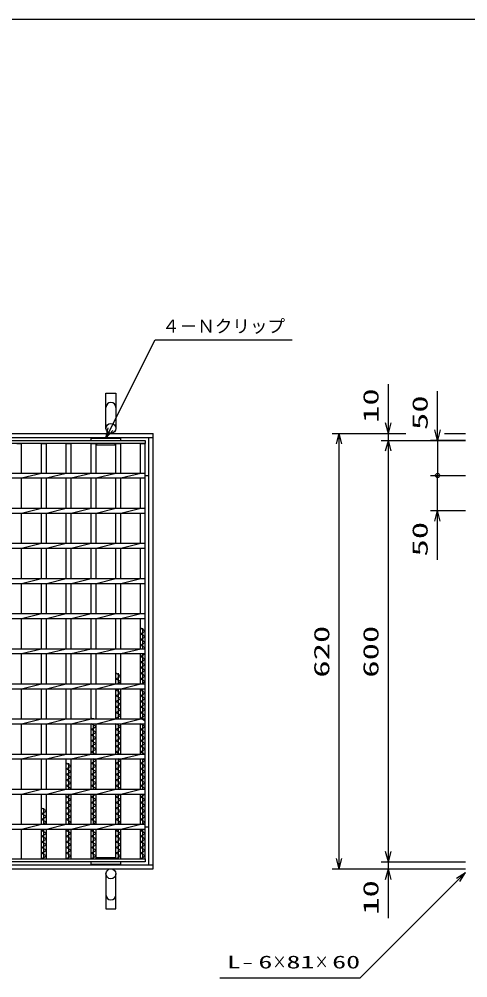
# Model space of a CAD drawing. Units: millimetres, scale not verified. Extents: x -1820 to 1731, y -1282 to 1054.
# Drawn here: x -604 to 35, y -311 to 1054 of the extents above; entities that cross this region are included whole.
import ezdxf
from ezdxf.enums import TextEntityAlignment as Align

# ---------------------------------------------------------------- set-up
doc = ezdxf.new("R2010")
doc.units = ezdxf.units.MM
doc.header["$LTSCALE"] = 10
for name, color, linetype, lineweight in [('0_2', 150, 'Continuous', 25), ('16', 3, 'Continuous', 25), ('19', 6, 'Continuous', 25), ('22', 4, 'Continuous', 25)]:
    doc.layers.add(name, color=color, linetype=linetype, lineweight=lineweight)
doc.styles.add('ＭＳ ゴシック', font='')
doc.styles.get('ＭＳ ゴシック').set_extended_font_data('MS Gothic')

msp = doc.modelspace()

# ---------------------------------------------------------------- linework, layer by layer
at = {"layer": '0_2'}
msp.add_line((-1729, 1053.5), (1731, 1053.5), dxfattribs=at)
at = {"layer": '16'}
for p, q in [((-1419, 454), (-424, 454)), ((-501.2, 454), (-501.2, 457)), ((-501.2, 457), (-458.9, 457)), ((-458.9, 454), (-458.9, 457)), ((-424, 454), (-424, 449.5)), ((-424, 449.5), (-1419, 449.5)), ((-607.1, 449.5), (-600.1, 449.5)), ((-600.1, 407.5), (-600.1, 449.5)), ((-571.8, 407.5), (-571.8, 449.5)), ((-571.8, 449.5), (-564.8, 449.5)), ((-564.8, 407.5), (-564.8, 449.5)), ((-536.5, 407.5), (-536.5, 449.5)), ((-536.5, 449.5), (-529.5, 449.5)), ((-529.5, 407.5), (-529.5, 449.5)), ((-501.2, 407.5), (-501.2, 449.5)), ((-501.2, 449.5), (-494.2, 449.5)), ((-494.2, 407.5), (-494.2, 449.5)), ((-493.2, 447.5), (-493.2, 449.5)), ((-493.2, 447.5), (-466.9, 447.5)), ((-466.9, 447.5), (-466.9, 449.5)), ((-465.9, 407.5), (-465.9, 449.5)), ((-465.9, 449.5), (-458.9, 449.5)), ((-458.9, 407.5), (-458.9, 449.5)), ((-431, 407.5), (-431, 449.5)), ((-431, 449.5), (-424, 449.5)), ((-424, -141.5), (-424, 449.5)), ((-1419, 407.5), (-424, 407.5)), ((-1419, 400.5), (-424, 400.5)), ((-600.1, 400.5), (-571.8, 407.5)), ((-600.1, 357.5), (-600.1, 400.5)), ((-571.8, 357.5), (-571.8, 400.5)), ((-564.8, 400.5), (-536.5, 407.5)), ((-564.8, 357.5), (-564.8, 400.5)), ((-536.5, 357.5), (-536.5, 400.5)), ((-529.5, 400.5), (-501.2, 407.5)), ((-529.5, 357.5), (-529.5, 400.5)), ((-501.2, 357.5), (-501.2, 400.5)), ((-494.2, 400.5), (-465.9, 407.5)), ((-494.2, 357.5), (-494.2, 400.5)), ((-465.9, 357.5), (-465.9, 400.5)), ((-458.9, 400.5), (-430.6, 407.5)), ((-458.9, 357.5), (-458.9, 400.5)), ((-431, 357.5), (-431, 400.5)), ((-424, 400.5), (-424, 407.5)), ((-1419, 357.5), (-424, 357.5)), ((-600.1, 350.5), (-571.8, 357.5)), ((-564.8, 350.5), (-536.5, 357.5)), ((-529.5, 350.5), (-501.2, 357.5)), ((-494.2, 350.5), (-465.9, 357.5)), ((-458.9, 350.5), (-430.6, 357.5)), ((-424, 350.5), (-424, 357.5)), ((-1419, 350.5), (-424, 350.5)), ((-600.1, 307.5), (-600.1, 350.5)), ((-571.8, 307.5), (-571.8, 350.5)), ((-564.8, 307.5), (-564.8, 350.5)), ((-536.5, 307.5), (-536.5, 350.5)), ((-529.5, 307.5), (-529.5, 350.5)), ((-501.2, 307.5), (-501.2, 350.5)), ((-494.2, 307.5), (-494.2, 350.5)), ((-465.9, 307.5), (-465.9, 350.5)), ((-458.9, 307.5), (-458.9, 350.5)), ((-431, 307.5), (-431, 350.5)), ((-1419, 307.5), (-424, 307.5)), ((-1419, 300.5), (-424, 300.5)), ((-600.1, 300.5), (-571.8, 307.5)), ((-600.1, 257.5), (-600.1, 300.5)), ((-571.8, 257.5), (-571.8, 300.5)), ((-564.8, 300.5), (-536.5, 307.5)), ((-564.8, 257.5), (-564.8, 300.5)), ((-536.5, 257.5), (-536.5, 300.5)), ((-529.5, 300.5), (-501.2, 307.5)), ((-529.5, 257.5), (-529.5, 300.5)), ((-501.2, 257.5), (-501.2, 300.5)), ((-494.2, 300.5), (-465.9, 307.5)), ((-494.2, 257.5), (-494.2, 300.5)), ((-465.9, 257.5), (-465.9, 300.5)), ((-458.9, 300.5), (-430.6, 307.5)), ((-458.9, 257.5), (-458.9, 300.5)), ((-431, 257.5), (-431, 300.5)), ((-424, 300.5), (-424, 307.5)), ((-1419, 257.5), (-424, 257.5)), ((-1419, 250.5), (-424, 250.5)), ((-600.1, 250.5), (-571.8, 257.5)), ((-600.1, 207.5), (-600.1, 250.5)), ((-571.8, 207.5), (-571.8, 250.5)), ((-564.8, 250.5), (-536.5, 257.5)), ((-564.8, 207.5), (-564.8, 250.5)), ((-536.5, 207.5), (-536.5, 250.5)), ((-529.5, 250.5), (-501.2, 257.5)), ((-529.5, 207.5), (-529.5, 250.5)), ((-501.2, 207.5), (-501.2, 250.5)), ((-494.2, 250.5), (-465.9, 257.5)), ((-494.2, 207.5), (-494.2, 250.5)), ((-465.9, 207.5), (-465.9, 250.5)), ((-458.9, 250.5), (-430.6, 257.5)), ((-458.9, 207.5), (-458.9, 250.5)), ((-431, 207.5), (-431, 250.5)), ((-424, 250.5), (-424, 257.5)), ((-1419, 207.5), (-424, 207.5)), ((-600.1, 200.5), (-571.8, 207.5)), ((-564.8, 200.5), (-536.5, 207.5)), ((-529.5, 200.5), (-501.2, 207.5)), ((-494.2, 200.5), (-465.9, 207.5)), ((-458.9, 200.5), (-430.6, 207.5)), ((-424, 200.5), (-424, 207.5)), ((-1419, 200.5), (-424, 200.5)), ((-600.1, 157.5), (-600.1, 200.5)), ((-571.8, 157.5), (-571.8, 200.5)), ((-564.8, 157.5), (-564.8, 200.5)), ((-536.5, 157.5), (-536.5, 200.5)), ((-529.5, 157.5), (-529.5, 200.5)), ((-501.2, 157.5), (-501.2, 200.5)), ((-494.2, 157.5), (-494.2, 200.5)), ((-465.9, 157.5), (-465.9, 200.5)), ((-458.9, 157.5), (-458.9, 200.5)), ((-431, 157.5), (-431, 200.5)), ((-424, 182.5), (-431, 186.5)), ((-431, 178.5), (-424, 182.5)), ((-424, 174.5), (-431, 178.5)), ((-427.5, 157.5), (-427.5, 186.5)), ((-431, 170.5), (-424, 174.5)), ((-424, 166.5), (-431, 170.5)), ((-431, 162.5), (-424, 166.5)), ((-1419, 157.5), (-424, 157.5)), ((-1419, 150.5), (-424, 150.5)), ((-600.1, 150.5), (-571.8, 157.5)), ((-600.1, 107.5), (-600.1, 150.5)), ((-571.8, 107.5), (-571.8, 150.5)), ((-564.8, 150.5), (-536.5, 157.5)), ((-564.8, 107.5), (-564.8, 150.5)), ((-536.5, 107.5), (-536.5, 150.5)), ((-529.5, 150.5), (-501.2, 157.5)), ((-529.5, 107.5), (-529.5, 150.5)), ((-501.2, 107.5), (-501.2, 150.5)), ((-494.2, 150.5), (-465.9, 157.5)), ((-494.2, 107.5), (-494.2, 150.5)), ((-465.9, 107.5), (-465.9, 150.5)), ((-458.9, 150.5), (-430.6, 157.5)), ((-458.9, 107.5), (-458.9, 150.5)), ((-424, 158.5), (-431, 162.5)), ((-431, 107.5), (-431, 150.5)), ((-431, 146.5), (-424, 150.5)), ((-427.5, 107.5), (-427.5, 150.5)), ((-425.75, 157.5), (-424, 158.5)), ((-424, 150.5), (-424, 157.5)), ((-424, 142.5), (-431, 146.5)), ((-431, 138.5), (-424, 142.5)), ((-424, 134.5), (-431, 138.5)), ((-431, 130.5), (-424, 134.5)), ((-424, 126.5), (-431, 130.5)), ((-431, 122.5), (-424, 126.5)), ((-458.9, 118.5), (-465.9, 122.5)), ((-465.9, 114.5), (-458.9, 118.5)), ((-458.9, 110.5), (-465.9, 114.5)), ((-464.15, 107.5), (-458.9, 110.5)), ((-462.4, 107.5), (-462.4, 122.5)), ((-424, 118.5), (-431, 122.5)), ((-431, 114.5), (-424, 118.5)), ((-424, 110.5), (-431, 114.5)), ((-429.25, 107.5), (-424, 110.5)), ((-1419, 107.5), (-424, 107.5)), ((-1419, 100.5), (-424, 100.5)), ((-600.1, 100.5), (-571.8, 107.5)), ((-600.1, 57.5), (-600.1, 100.5)), ((-571.8, 57.5), (-571.8, 100.5)), ((-564.8, 100.5), (-536.5, 107.5)), ((-564.8, 57.5), (-564.8, 100.5)), ((-536.5, 57.5), (-536.5, 100.5)), ((-529.5, 100.5), (-501.2, 107.5)), ((-529.5, 57.5), (-529.5, 100.5)), ((-501.2, 57.5), (-501.2, 100.5)), ((-494.2, 100.5), (-465.9, 107.5)), ((-494.2, 57.5), (-494.2, 100.5)), ((-465.9, 57.5), (-465.9, 100.5)), ((-465.9, 98.5), (-462.4, 100.5)), ((-458.9, 94.5), (-465.9, 98.5)), ((-462.4, 57.5), (-462.4, 100.5)), ((-458.9, 100.5), (-430.6, 107.5)), ((-458.9, 57.5), (-458.9, 100.5)), ((-431, 57.5), (-431, 100.5)), ((-431, 98.5), (-427.5, 100.5)), ((-424, 94.5), (-431, 98.5)), ((-427.5, 57.5), (-427.5, 100.5)), ((-424, 100.5), (-424, 107.5)), ((-465.9, 90.5), (-458.9, 94.5)), ((-458.9, 86.5), (-465.9, 90.5)), ((-465.9, 82.5), (-458.9, 86.5)), ((-458.9, 78.5), (-465.9, 82.5)), ((-431, 90.5), (-424, 94.5)), ((-424, 86.5), (-431, 90.5)), ((-431, 82.5), (-424, 86.5)), ((-424, 78.5), (-431, 82.5)), ((-465.9, 74.5), (-458.9, 78.5)), ((-458.9, 70.5), (-465.9, 74.5)), ((-465.9, 66.5), (-458.9, 70.5)), ((-431, 74.5), (-424, 78.5)), ((-424, 70.5), (-431, 74.5)), ((-431, 66.5), (-424, 70.5)), ((-1419, 57.5), (-424, 57.5)), ((-600.1, 50.5), (-571.8, 57.5)), ((-564.8, 50.5), (-536.5, 57.5)), ((-529.5, 50.5), (-501.2, 57.5)), ((-499.45, 57.5), (-501.2, 58.5)), ((-497.7, 57.5), (-497.7, 58.5)), ((-494.2, 50.5), (-465.9, 57.5)), ((-458.9, 62.5), (-465.9, 66.5)), ((-465.9, 58.5), (-458.9, 62.5)), ((-464.15, 57.5), (-465.9, 58.5)), ((-458.9, 50.5), (-430.6, 57.5)), ((-424, 62.5), (-431, 66.5)), ((-431, 58.5), (-424, 62.5)), ((-424, 54.5), (-431, 58.5)), ((-424, 50.5), (-424, 57.5)), ((-1419, 50.5), (-424, 50.5)), ((-600.1, 7.5), (-600.1, 50.5)), ((-571.8, 7.5), (-571.8, 50.5)), ((-564.8, 7.5), (-564.8, 50.5)), ((-536.5, 7.5), (-536.5, 50.5)), ((-529.5, 7.5), (-529.5, 50.5)), ((-501.2, 7.5), (-501.2, 50.5)), ((-494.2, 46.5), (-501.2, 50.5)), ((-501.2, 42.5), (-494.2, 46.5)), ((-494.2, 38.5), (-501.2, 42.5)), ((-497.7, 7.5), (-497.7, 50.5)), ((-494.2, 7.5), (-494.2, 50.5)), ((-465.9, 7.5), (-465.9, 50.5)), ((-458.9, 46.5), (-465.9, 50.5)), ((-465.9, 42.5), (-458.9, 46.5)), ((-458.9, 38.5), (-465.9, 42.5)), ((-462.4, 7.5), (-462.4, 50.5)), ((-458.9, 7.5), (-458.9, 50.5)), ((-431, 7.5), (-431, 50.5)), ((-424, 46.5), (-431, 50.5)), ((-431, 42.5), (-424, 46.5)), ((-424, 38.5), (-431, 42.5)), ((-427.5, 7.5), (-427.5, 50.5)), ((-501.2, 34.5), (-494.2, 38.5)), ((-494.2, 30.5), (-501.2, 34.5)), ((-501.2, 26.5), (-494.2, 30.5)), ((-465.9, 34.5), (-458.9, 38.5)), ((-458.9, 30.5), (-465.9, 34.5)), ((-465.9, 26.5), (-458.9, 30.5)), ((-431, 34.5), (-424, 38.5)), ((-424, 30.5), (-431, 34.5)), ((-431, 26.5), (-424, 30.5)), ((-494.2, 22.5), (-501.2, 26.5)), ((-501.2, 18.5), (-494.2, 22.5)), ((-494.2, 14.5), (-501.2, 18.5)), ((-501.2, 10.5), (-494.2, 14.5)), ((-458.9, 22.5), (-465.9, 26.5)), ((-465.9, 18.5), (-458.9, 22.5)), ((-458.9, 14.5), (-465.9, 18.5)), ((-465.9, 10.5), (-458.9, 14.5)), ((-424, 22.5), (-431, 26.5)), ((-431, 18.5), (-424, 22.5)), ((-424, 14.5), (-431, 18.5)), ((-431, 10.5), (-424, 14.5)), ((-1419, 7.5), (-424, 7.5)), ((-1419, 0.5), (-424, 0.5)), ((-600.1, 0.5), (-571.8, 7.5)), ((-600.1, -42.5), (-600.1, 0.5)), ((-571.8, -42.5), (-571.8, 0.5)), ((-564.8, 0.5), (-536.5, 7.5)), ((-564.8, -42.5), (-564.8, 0.5)), ((-536.5, -42.5), (-536.5, 0.5)), ((-529.5, 0.5), (-501.2, 7.5)), ((-529.5, -42.5), (-529.5, 0.5)), ((-495.95, 7.5), (-501.2, 10.5)), ((-501.2, -42.5), (-501.2, 0.5)), ((-497.7, -42.5), (-497.7, 0.5)), ((-494.2, -1.5), (-497.7, 0.5)), ((-494.2, 0.5), (-465.9, 7.5)), ((-494.2, -42.5), (-494.2, 0.5)), ((-460.65, 7.5), (-465.9, 10.5)), ((-465.9, -42.5), (-465.9, 0.5)), ((-462.4, -42.5), (-462.4, 0.5)), ((-458.9, -1.5), (-462.4, 0.5)), ((-458.9, 0.5), (-430.6, 7.5)), ((-458.9, -42.5), (-458.9, 0.5)), ((-424, 6.5), (-431, 10.5)), ((-431, -42.5), (-431, 0.5)), ((-427.5, -42.5), (-427.5, 0.5)), ((-424, -1.5), (-427.5, 0.5)), ((-424, 0.5), (-424, 7.5)), ((-529.5, -9.5), (-536.5, -5.5)), ((-536.5, -13.5), (-529.5, -9.5)), ((-529.5, -17.5), (-536.5, -13.5)), ((-533, -42.5), (-533, -5.5)), ((-501.2, -5.5), (-494.2, -1.5)), ((-494.2, -9.5), (-501.2, -5.5)), ((-501.2, -13.5), (-494.2, -9.5)), ((-494.2, -17.5), (-501.2, -13.5)), ((-465.9, -5.5), (-458.9, -1.5)), ((-458.9, -9.5), (-465.9, -5.5)), ((-465.9, -13.5), (-458.9, -9.5)), ((-458.9, -17.5), (-465.9, -13.5)), ((-431, -5.5), (-424, -1.5)), ((-424, -9.5), (-431, -5.5)), ((-431, -13.5), (-424, -9.5)), ((-424, -17.5), (-431, -13.5)), ((-536.5, -21.5), (-529.5, -17.5)), ((-529.5, -25.5), (-536.5, -21.5)), ((-536.5, -29.5), (-529.5, -25.5)), ((-501.2, -21.5), (-494.2, -17.5)), ((-494.2, -25.5), (-501.2, -21.5)), ((-501.2, -29.5), (-494.2, -25.5)), ((-465.9, -21.5), (-458.9, -17.5)), ((-458.9, -25.5), (-465.9, -21.5)), ((-465.9, -29.5), (-458.9, -25.5)), ((-431, -21.5), (-424, -17.5)), ((-424, -25.5), (-431, -21.5)), ((-431, -29.5), (-424, -25.5)), ((-529.5, -33.5), (-536.5, -29.5)), ((-536.5, -37.5), (-529.5, -33.5)), ((-529.5, -41.5), (-536.5, -37.5)), ((-494.2, -33.5), (-501.2, -29.5)), ((-501.2, -37.5), (-494.2, -33.5)), ((-494.2, -41.5), (-501.2, -37.5)), ((-458.9, -33.5), (-465.9, -29.5)), ((-465.9, -37.5), (-458.9, -33.5)), ((-458.9, -41.5), (-465.9, -37.5)), ((-424, -33.5), (-431, -29.5)), ((-431, -37.5), (-424, -33.5)), ((-424, -41.5), (-431, -37.5)), ((-1419, -42.5), (-424, -42.5)), ((-1419, -49.5), (-424, -49.5)), ((-600.1, -49.5), (-571.8, -42.5)), ((-600.1, -92.5), (-600.1, -49.5)), ((-571.8, -92.5), (-571.8, -49.5)), ((-564.8, -49.5), (-536.5, -42.5)), ((-564.8, -92.5), (-564.8, -49.5)), ((-536.5, -92.5), (-536.5, -49.5)), ((-536.5, -53.5), (-529.5, -49.5)), ((-529.5, -57.5), (-536.5, -53.5)), ((-533, -92.5), (-533, -49.5)), ((-531.25, -42.5), (-529.5, -41.5)), ((-529.5, -49.5), (-501.2, -42.5)), ((-529.5, -92.5), (-529.5, -49.5)), ((-501.2, -92.5), (-501.2, -49.5)), ((-501.2, -53.5), (-494.2, -49.5)), ((-494.2, -57.5), (-501.2, -53.5)), ((-497.7, -92.5), (-497.7, -49.5)), ((-495.95, -42.5), (-494.2, -41.5)), ((-494.2, -49.5), (-465.9, -42.5)), ((-494.2, -92.5), (-494.2, -49.5)), ((-465.9, -92.5), (-465.9, -49.5)), ((-465.9, -53.5), (-458.9, -49.5)), ((-458.9, -57.5), (-465.9, -53.5)), ((-462.4, -92.5), (-462.4, -49.5)), ((-460.65, -42.5), (-458.9, -41.5)), ((-458.9, -49.5), (-430.6, -42.5)), ((-458.9, -92.5), (-458.9, -49.5)), ((-431, -92.5), (-431, -49.5)), ((-431, -53.5), (-424, -49.5)), ((-424, -57.5), (-431, -53.5)), ((-427.5, -92.5), (-427.5, -49.5)), ((-425.75, -42.5), (-424, -41.5)), ((-424, -49.5), (-424, -42.5)), ((-536.5, -61.5), (-529.5, -57.5)), ((-529.5, -65.5), (-536.5, -61.5)), ((-536.5, -69.5), (-529.5, -65.5)), ((-501.2, -61.5), (-494.2, -57.5)), ((-494.2, -65.5), (-501.2, -61.5)), ((-501.2, -69.5), (-494.2, -65.5)), ((-465.9, -61.5), (-458.9, -57.5)), ((-458.9, -65.5), (-465.9, -61.5)), ((-465.9, -69.5), (-458.9, -65.5)), ((-431, -61.5), (-424, -57.5)), ((-424, -65.5), (-431, -61.5)), ((-431, -69.5), (-424, -65.5)), ((-564.8, -73.5), (-571.8, -69.5)), ((-571.8, -77.5), (-564.8, -73.5)), ((-564.8, -81.5), (-571.8, -77.5)), ((-571.8, -85.5), (-564.8, -81.5)), ((-568.3, -92.5), (-568.3, -69.5)), ((-529.5, -73.5), (-536.5, -69.5)), ((-536.5, -77.5), (-529.5, -73.5)), ((-529.5, -81.5), (-536.5, -77.5)), ((-536.5, -85.5), (-529.5, -81.5)), ((-494.2, -73.5), (-501.2, -69.5)), ((-501.2, -77.5), (-494.2, -73.5)), ((-494.2, -81.5), (-501.2, -77.5)), ((-501.2, -85.5), (-494.2, -81.5)), ((-458.9, -73.5), (-465.9, -69.5)), ((-465.9, -77.5), (-458.9, -73.5)), ((-458.9, -81.5), (-465.9, -77.5)), ((-465.9, -85.5), (-458.9, -81.5)), ((-424, -73.5), (-431, -69.5)), ((-431, -77.5), (-424, -73.5)), ((-424, -81.5), (-431, -77.5)), ((-431, -85.5), (-424, -81.5)), ((-1419, -92.5), (-424, -92.5)), ((-600.1, -99.5), (-571.8, -92.5)), ((-564.8, -89.5), (-571.8, -85.5)), ((-570.05, -92.5), (-564.8, -89.5)), ((-564.8, -99.5), (-536.5, -92.5)), ((-529.5, -89.5), (-536.5, -85.5)), ((-534.75, -92.5), (-529.5, -89.5)), ((-529.5, -99.5), (-501.2, -92.5)), ((-494.2, -89.5), (-501.2, -85.5)), ((-499.45, -92.5), (-494.2, -89.5)), ((-494.2, -99.5), (-465.9, -92.5)), ((-458.9, -89.5), (-465.9, -85.5)), ((-464.15, -92.5), (-458.9, -89.5)), ((-458.9, -99.5), (-430.6, -92.5)), ((-424, -89.5), (-431, -85.5)), ((-429.25, -92.5), (-424, -89.5)), ((-424, -99.5), (-424, -92.5)), ((-1419, -99.5), (-424, -99.5)), ((-600.1, -141.5), (-600.1, -99.5)), ((-571.8, -141.5), (-571.8, -99.5)), ((-571.8, -101.5), (-568.3, -99.5)), ((-564.8, -105.5), (-571.8, -101.5)), ((-571.8, -109.5), (-564.8, -105.5)), ((-568.3, -141.5), (-568.3, -99.5)), ((-564.8, -141.5), (-564.8, -99.5)), ((-536.5, -141.5), (-536.5, -99.5)), ((-536.5, -101.5), (-533, -99.5)), ((-529.5, -105.5), (-536.5, -101.5)), ((-536.5, -109.5), (-529.5, -105.5)), ((-533, -141.5), (-533, -99.5)), ((-529.5, -141.5), (-529.5, -99.5)), ((-501.2, -141.5), (-501.2, -99.5)), ((-501.2, -101.5), (-497.7, -99.5)), ((-494.2, -105.5), (-501.2, -101.5)), ((-501.2, -109.5), (-494.2, -105.5)), ((-497.7, -141.5), (-497.7, -99.5)), ((-494.2, -141.5), (-494.2, -99.5)), ((-465.9, -141.5), (-465.9, -99.5)), ((-465.9, -101.5), (-462.4, -99.5)), ((-458.9, -105.5), (-465.9, -101.5)), ((-465.9, -109.5), (-458.9, -105.5)), ((-462.4, -141.5), (-462.4, -99.5)), ((-458.9, -141.5), (-458.9, -99.5)), ((-431, -141.5), (-431, -99.5)), ((-431, -101.5), (-427.5, -99.5)), ((-424, -105.5), (-431, -101.5)), ((-431, -109.5), (-424, -105.5)), ((-427.5, -141.5), (-427.5, -99.5)), ((-564.8, -113.5), (-571.8, -109.5)), ((-571.8, -117.5), (-564.8, -113.5)), ((-564.8, -121.5), (-571.8, -117.5)), ((-571.8, -125.5), (-564.8, -121.5)), ((-529.5, -113.5), (-536.5, -109.5)), ((-536.5, -117.5), (-529.5, -113.5)), ((-529.5, -121.5), (-536.5, -117.5)), ((-536.5, -125.5), (-529.5, -121.5)), ((-494.2, -113.5), (-501.2, -109.5)), ((-501.2, -117.5), (-494.2, -113.5)), ((-494.2, -121.5), (-501.2, -117.5)), ((-501.2, -125.5), (-494.2, -121.5)), ((-458.9, -113.5), (-465.9, -109.5)), ((-465.9, -117.5), (-458.9, -113.5)), ((-458.9, -121.5), (-465.9, -117.5)), ((-465.9, -125.5), (-458.9, -121.5)), ((-424, -113.5), (-431, -109.5)), ((-431, -117.5), (-424, -113.5)), ((-424, -121.5), (-431, -117.5)), ((-431, -125.5), (-424, -121.5)), ((-564.8, -129.5), (-571.8, -125.5)), ((-571.8, -133.5), (-564.8, -129.5)), ((-564.8, -137.5), (-571.8, -133.5)), ((-529.5, -129.5), (-536.5, -125.5)), ((-536.5, -133.5), (-529.5, -129.5)), ((-529.5, -137.5), (-536.5, -133.5)), ((-494.2, -129.5), (-501.2, -125.5)), ((-501.2, -133.5), (-494.2, -129.5)), ((-494.2, -137.5), (-501.2, -133.5)), ((-458.9, -129.5), (-465.9, -125.5)), ((-465.9, -133.5), (-458.9, -129.5)), ((-458.9, -137.5), (-465.9, -133.5)), ((-424, -129.5), (-431, -125.5)), ((-431, -133.5), (-424, -129.5)), ((-424, -137.5), (-431, -133.5)), ((-1419, -141.5), (-424, -141.5)), ((-424, -146), (-1419, -146)), ((-607.1, -141.5), (-600.1, -141.5)), ((-571.8, -141.5), (-564.8, -137.5)), ((-571.8, -141.5), (-564.8, -141.5)), ((-536.5, -141.5), (-529.5, -137.5)), ((-536.5, -141.5), (-529.5, -141.5)), ((-501.2, -141.5), (-494.2, -137.5)), ((-501.2, -141.5), (-494.2, -141.5)), ((-501.2, -149), (-501.2, -146)), ((-501.2, -149), (-458.9, -149)), ((-493.2, -141.5), (-493.2, -139.5)), ((-493.2, -139.5), (-466.9, -139.5)), ((-466.9, -141.5), (-466.9, -139.5)), ((-465.9, -141.5), (-458.9, -137.5)), ((-465.9, -141.5), (-458.9, -141.5)), ((-458.9, -149), (-458.9, -146)), ((-431, -141.5), (-424, -137.5)), ((-431, -141.5), (-424, -141.5)), ((-424, -141.5), (-424, -146))]:
    msp.add_line(p, q, dxfattribs=at)
at = {"layer": '19'}
for p, q in [((-480, 471), (-480, 521)), ((-480, 521), (-466, 521)), ((-466, 521), (-466, 471)), ((-1430, 464), (-413, 464)), ((-413, -156), (-413, 464)), ((-1430, 458), (-413, 458)), ((-419, -150), (-419, 458)), ((-424, 404), (-419, 404)), ((-424, -96), (-419, -96)), ((-1430, -150), (-413, -150)), ((-1430, -156), (-413, -156)), ((-480, -163), (-480, -213)), ((-466, -213), (-466, -163)), ((-480, -213), (-466, -213))]:
    msp.add_line(p, q, dxfattribs=at)
for centre in [(-473, 471), (-473, -163)]:
    msp.add_circle(centre, 7, dxfattribs=at)
for centre, start, end in [((-473, 501), 0, 180), ((-473, -193), 180, 0)]:
    msp.add_arc(centre, 7, start, end, dxfattribs=at)
at = {"layer": '22'}
for p, q in [((-480.05, 457), (-410.05, 597)), ((-410.05, 597), (-215.05, 597)), ((-78, 464), (-78, 534)), ((-8, 454), (-8, 524)), ((-78, 464), (-82, 479)), ((-78, 464), (-74, 479)), ((-480.05, 457), (-477.05, 471.6)), ((-480.05, 457), (-470.05, 468)), ((-158, 464), (-53, 464)), ((-152, 449), (-148, 464)), ((-144, 449), (-148, 464)), ((-148, -156), (-148, 464)), ((-88, 464), (-53, 464)), ((-78, 454), (-78, 464)), ((-8, 454), (-12, 469)), ((-4, 469), (-8, 454)), ((2, 464), (32, 464)), ((2, 464), (32, 464)), ((-88, 454), (32, 454)), ((-82, 439), (-78, 454)), ((-74, 439), (-78, 454)), ((-78, -146), (-78, 454)), ((32, 454), (-18, 454)), ((-8, 454), (-8, 404)), ((-18, 404), (32, 404)), ((-8, 354), (-8, 404)), ((-18, 354), (32, 354)), ((-12, 339), (-8, 354)), ((-4, 339), (-8, 354)), ((-8, 284), (-8, 354)), ((-78, -146), (-82, -131)), ((-78, -146), (-74, -131)), ((-148, -156), (-152, -141)), ((-148, -156), (-144, -141)), ((-88, -146), (32, -146)), ((-78, -156), (-78, -146)), ((-158, -156), (32, -156)), ((-118, -311), (32, -161)), ((-88, -156), (32, -156)), ((-82, -171), (-78, -156)), ((-74, -171), (-78, -156)), ((-78, -226), (-78, -156)), ((19, -169), (32, -161)), ((24, -174), (32, -161)), ((-318, -311), (-118, -311))]:
    msp.add_line(p, q, dxfattribs=at)
msp.add_circle((-8, 404), 3, dxfattribs=at)

# ---------------------------------------------------------------- texts
at = {"layer": '22', "color": 2, "style": 'ＭＳ ゴシック'}
msp.add_text('４－Ｎクリップ', height=18.33, dxfattribs=at).set_placement((-400.05, 616.5), align=Align.MIDDLE_LEFT)
at = {"layer": '22', "color": 2, "style": 'ＭＳ ゴシック', "width": 1.65}
for s, p in [(' 10 ', (-103, 454)), (' 50 ', (-33, 444)), (' 50 ', (-33, 264)), (' 620 ', (-173, 91.5)), (' 600 ', (-103, 91.5)), (' 10 ', (-103, -246))]:
    msp.add_text(s, height=21.99, rotation=90, dxfattribs=at).set_placement(p, align=Align.MIDDLE_LEFT)
at = {"layer": '22', "color": 2, "style": 'ＭＳ ゴシック'}
for s, width, p in [('L-', 1.6, (-308, -288.5)), (' 6 ', 1.6, (-283, -288.5)), ('×', 0.8, (-243, -288.5)), (' 81 ', 1.6, (-243, -288.5)), ('×', 0.8, (-183, -288.5)), (' 60 ', 1.6, (-178, -288.5))]:
    msp.add_text(s, height=18.33, dxfattribs=dict(at, width=width)).set_placement(p, align=Align.MIDDLE_LEFT)

doc.saveas('drawing.dxf')
